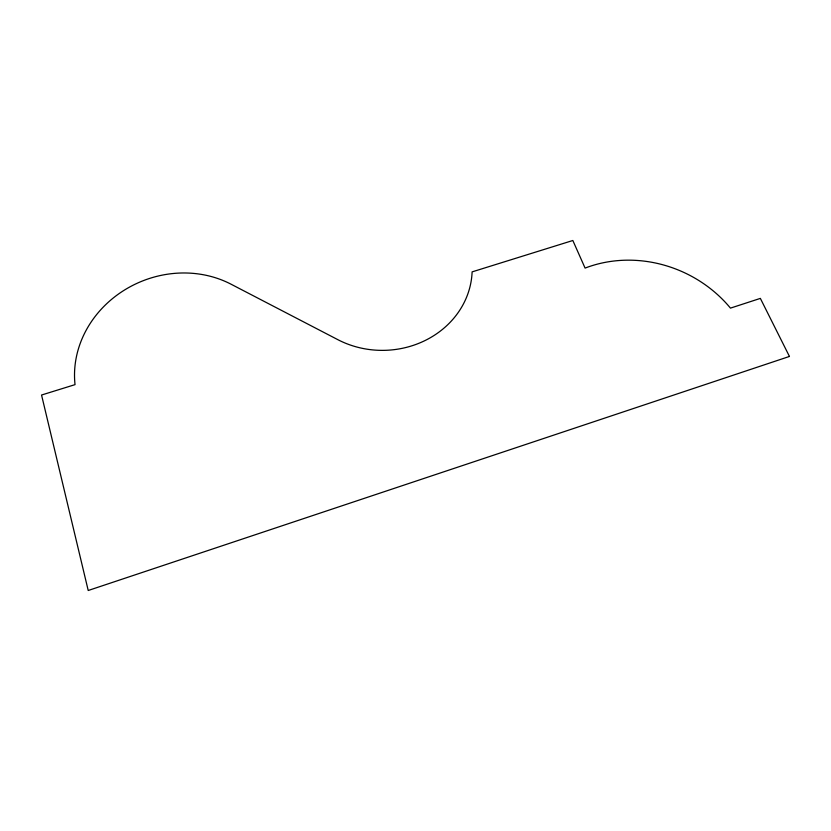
<?xml version="1.0" encoding="UTF-8"?>
<svg xmlns="http://www.w3.org/2000/svg" width="831" height="831" viewBox="0 0 831 831"><rect width="100%" height="100%" fill="white"/><g stroke="black" fill="none" stroke-linecap="round" stroke-linejoin="round"><path stroke-width="1.25" d="M789.45 356.447L88.221 590.498L41.55 395.026L75.029 384.639A103.563 93.758 -23.1 0 1 122.863 291.068A103.563 93.758 -23.1 0 1 231.049 284.202L337.843 339.671A89.509 80.981 -1.3 0 0 472.112 271.882L572.839 240.502L585.086 268.091A121.856 110.045 24.9 0 1 730.459 308.124L760.355 298.391L789.45 356.447"/></g></svg>
